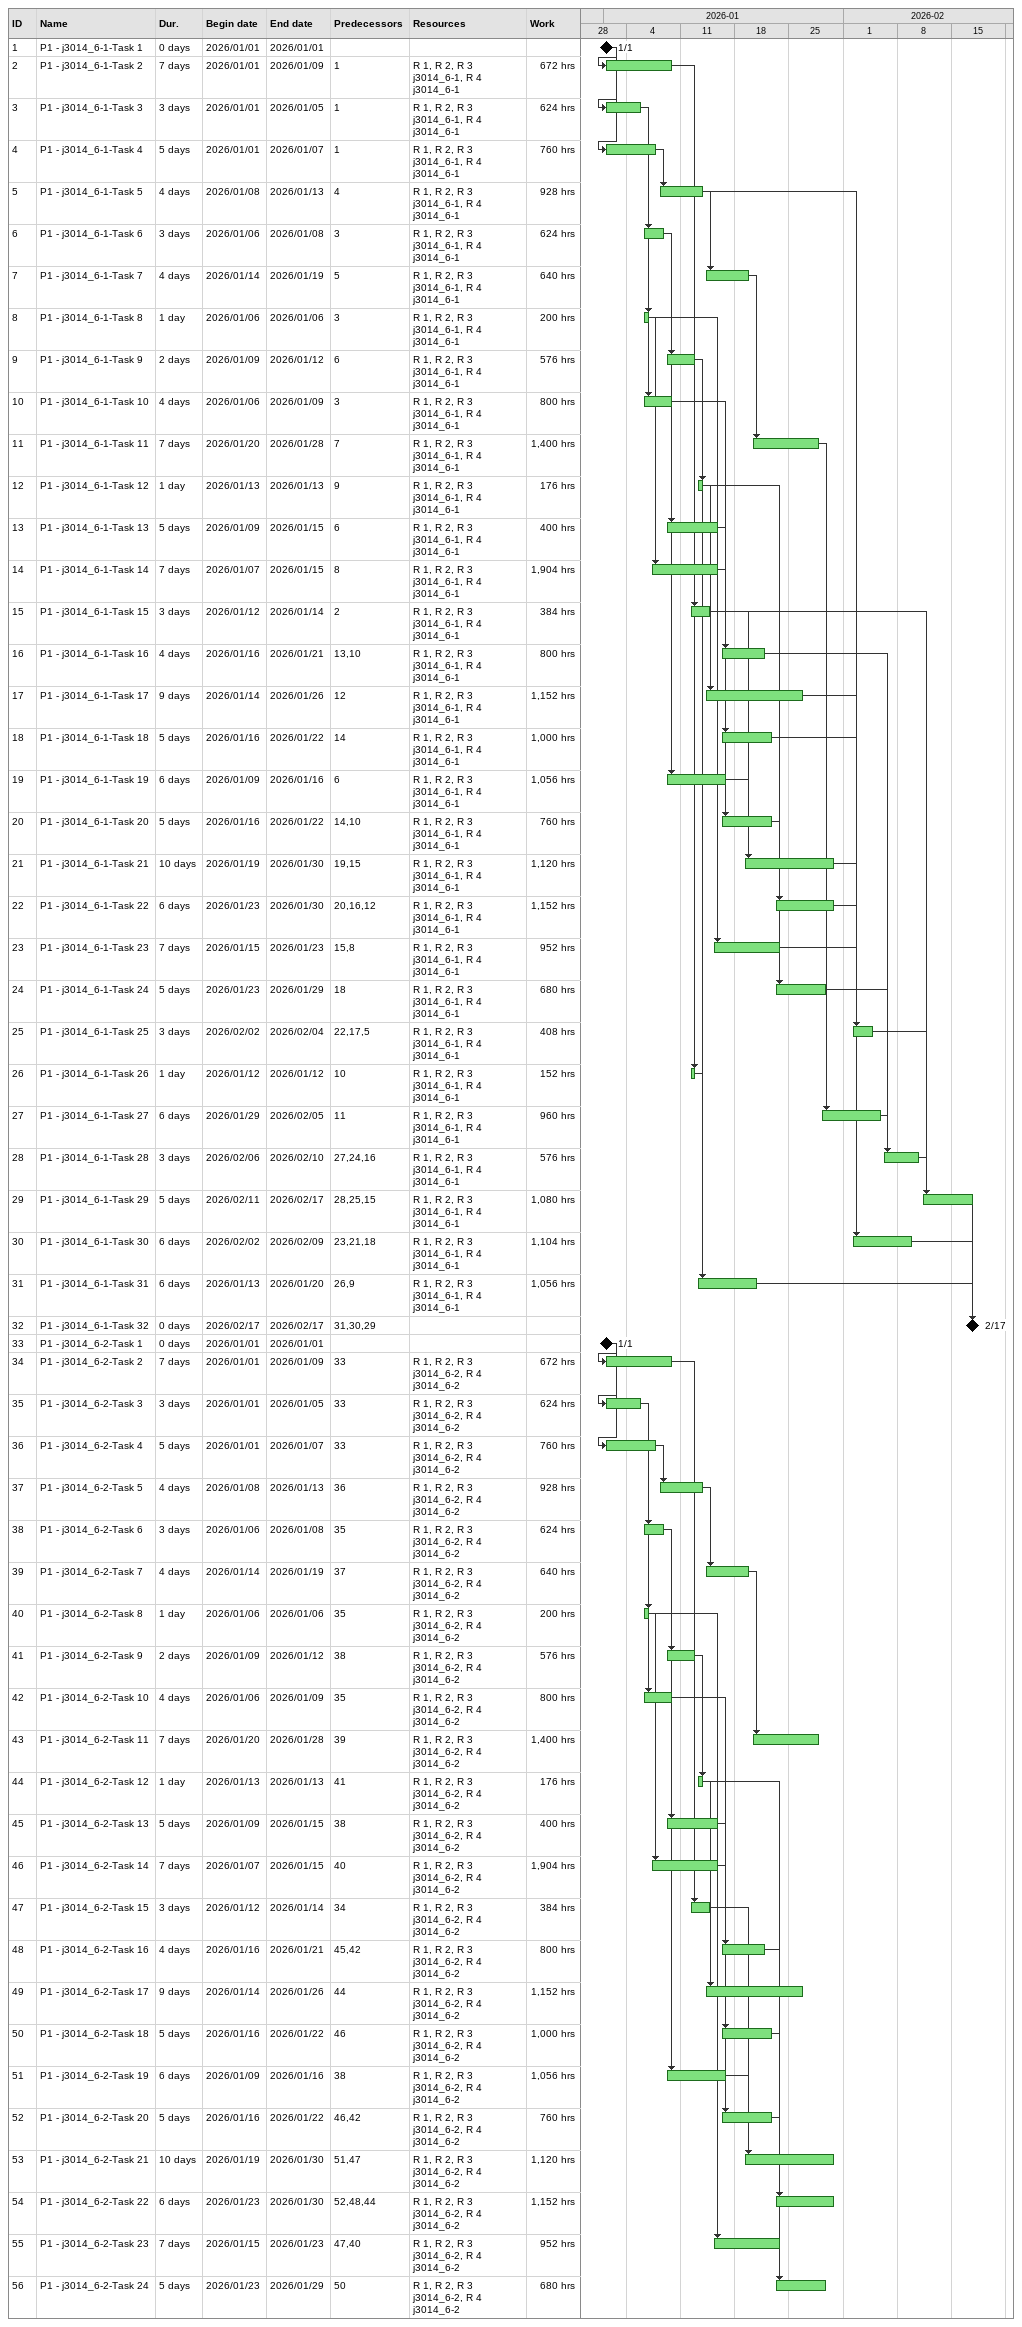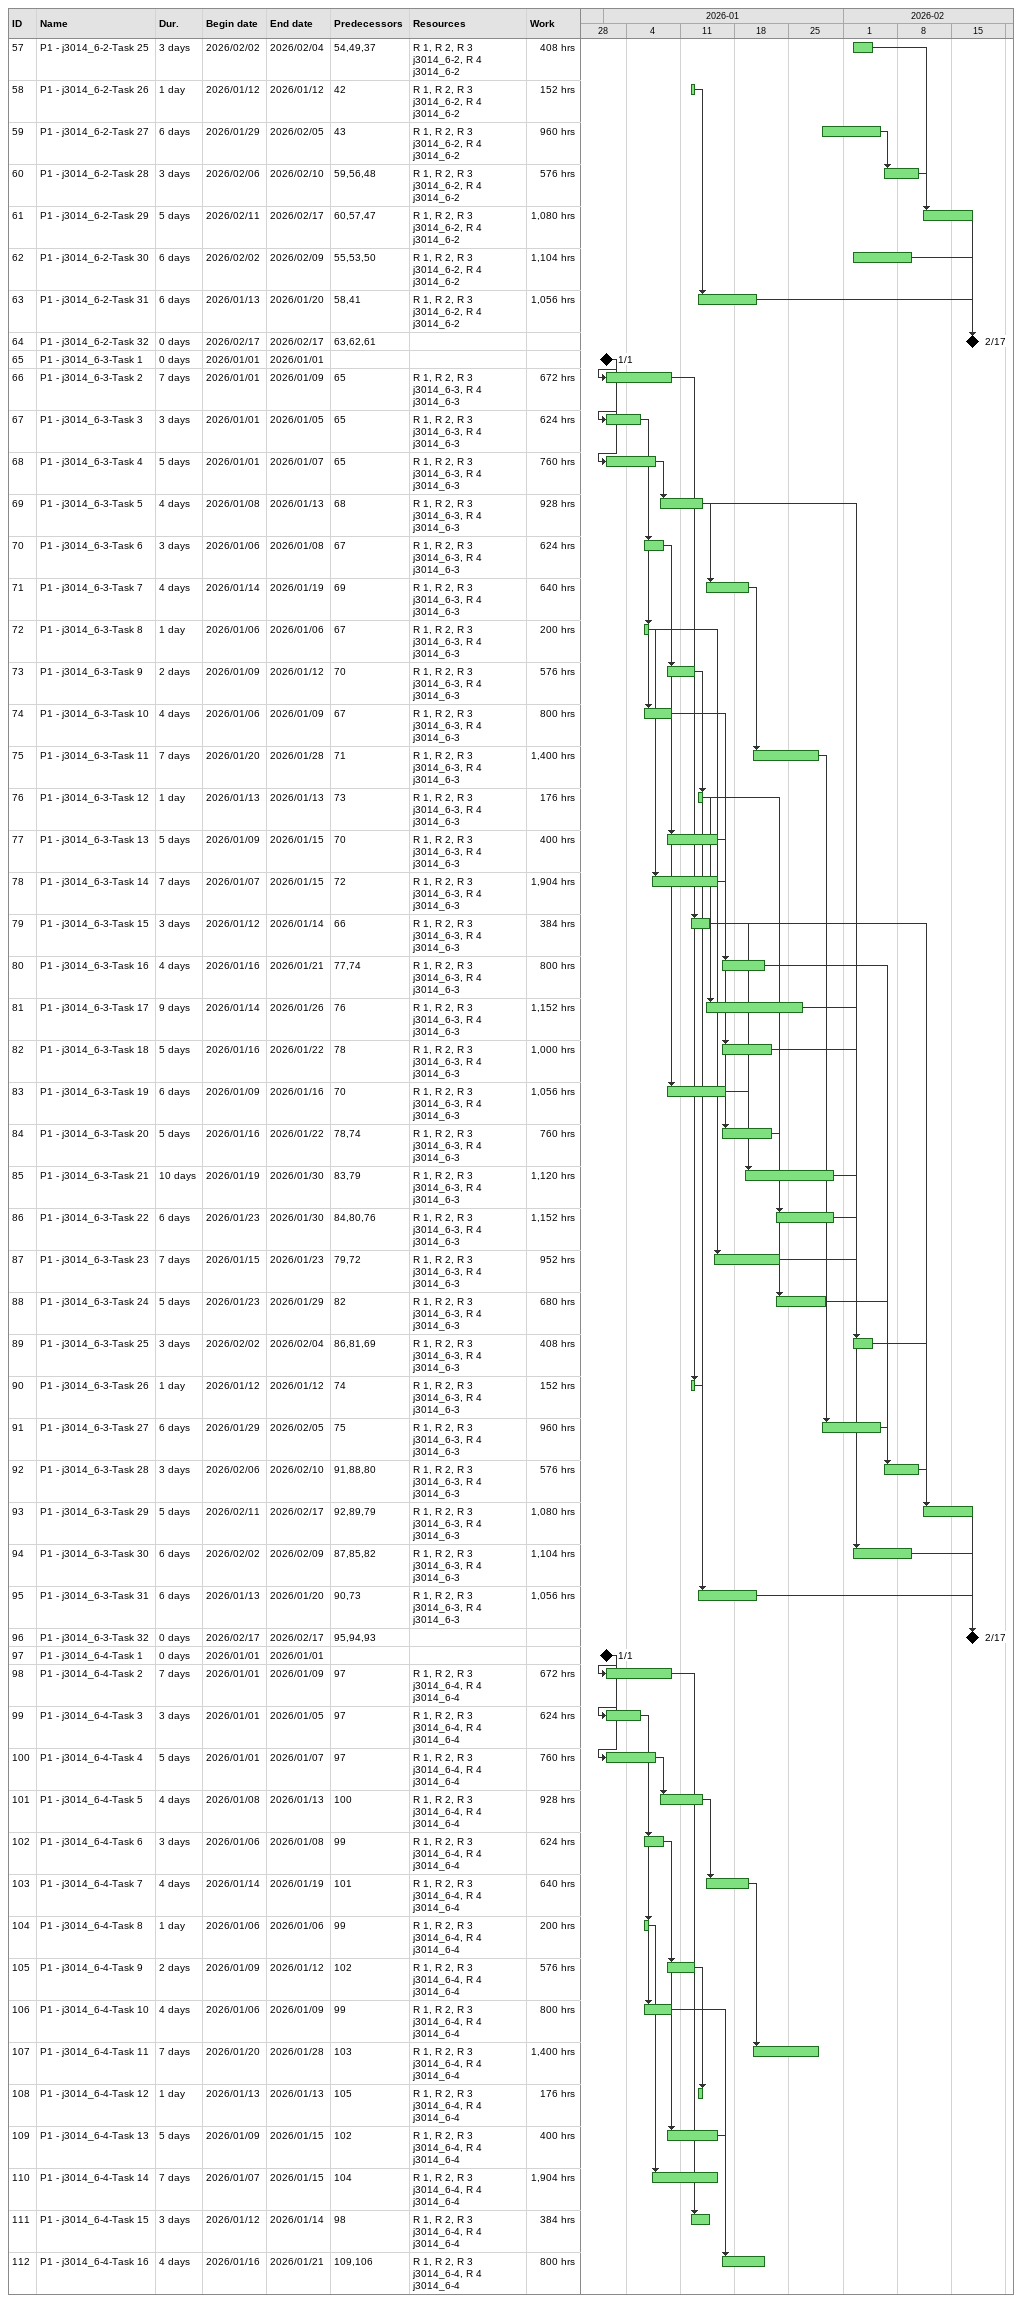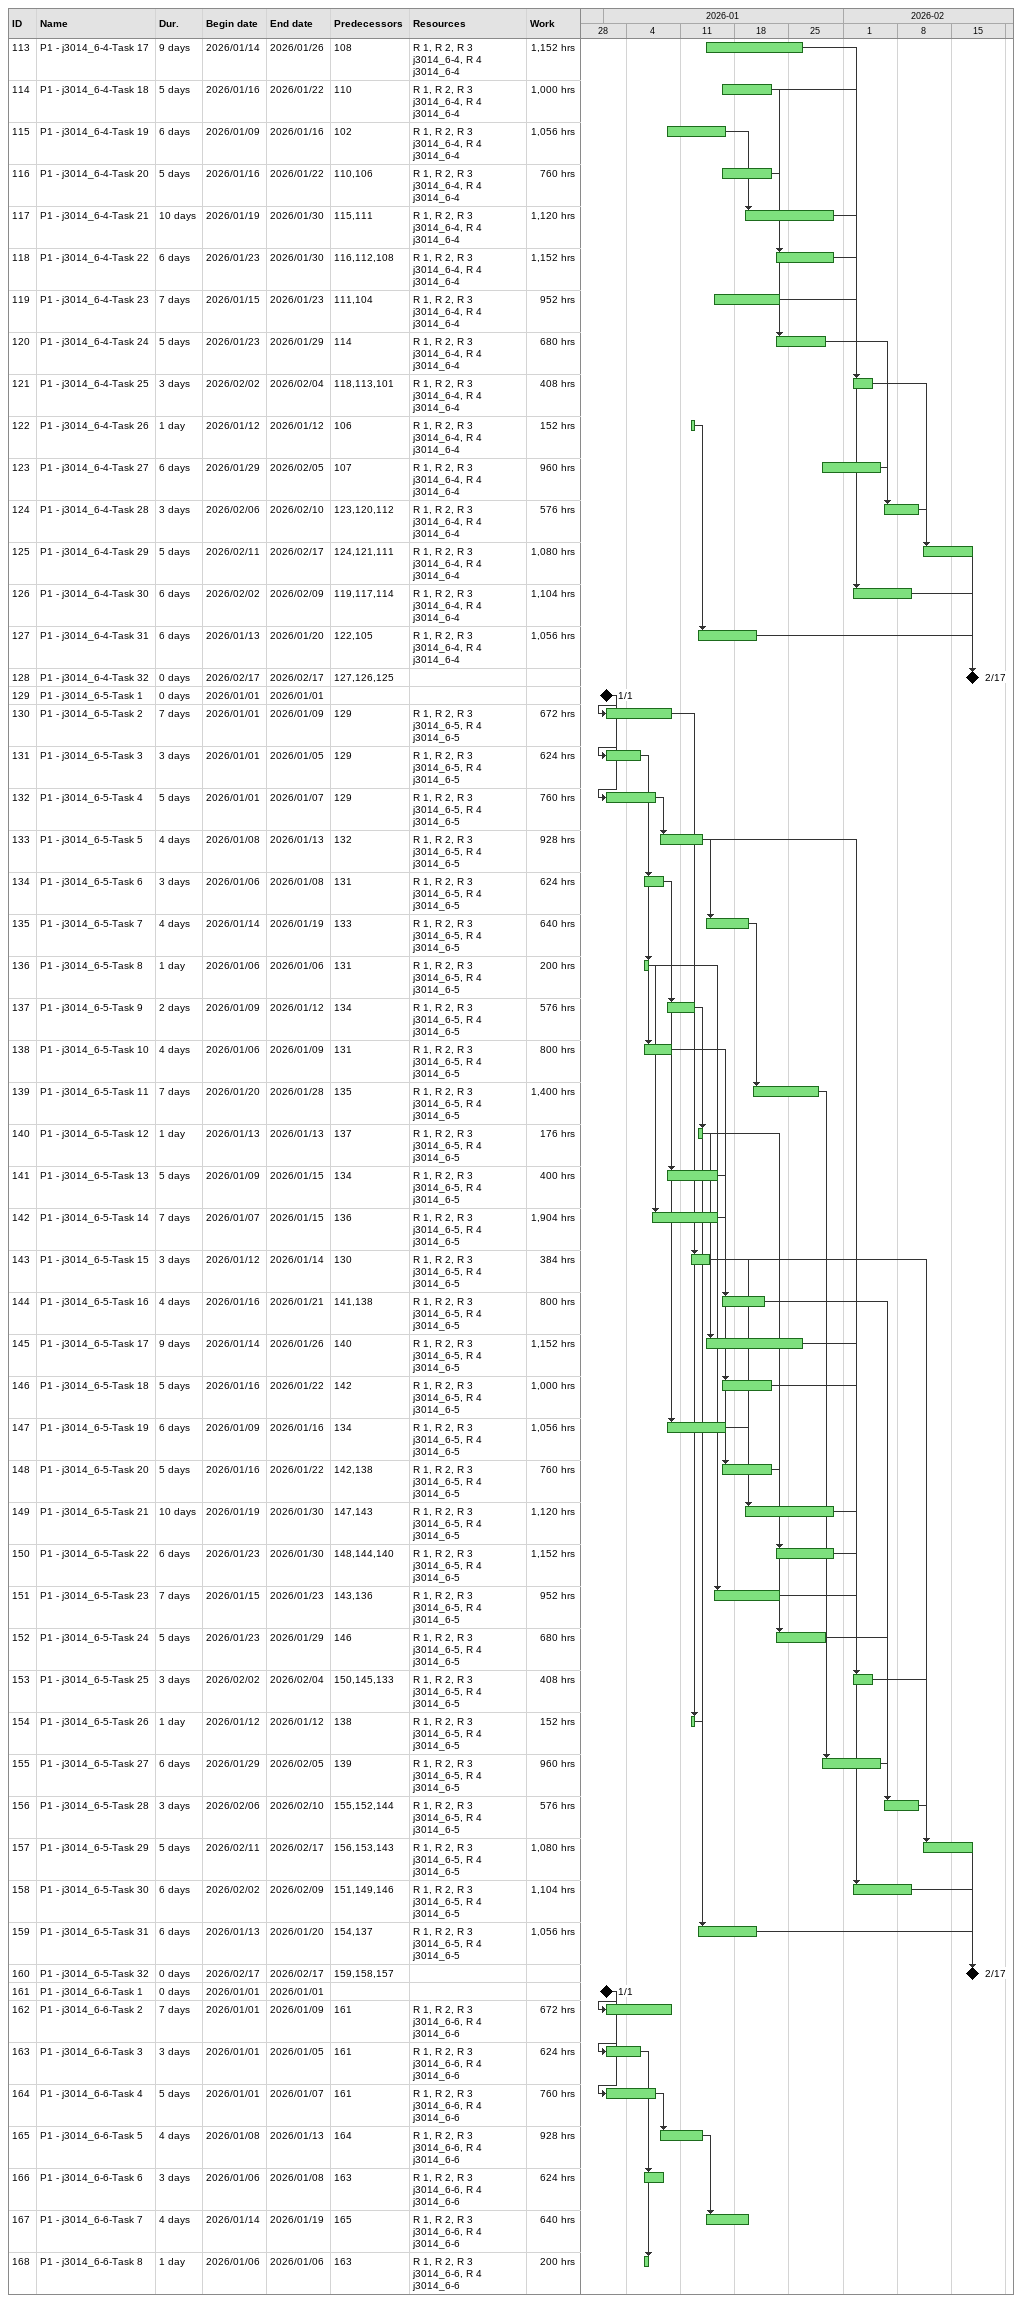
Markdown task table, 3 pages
| ID | Task | Duration | Start | Finish | Predecessors | Resources | Work (h) |
|---|---|---|---|---|---|---|---|
| 1 | P1 - j3014_6-1-Task 1 | 0d | 2026-01-01 | 2026-01-01 |  |  |  |
| 2 | P1 - j3014_6-1-Task 2 | 7d | 2026-01-01 | 2026-01-09 | 1 | R 1, R 2, R 3 j3014_6-1, R 4 j3014_6-1 | 672 |
| 3 | P1 - j3014_6-1-Task 3 | 3d | 2026-01-01 | 2026-01-05 | 1 | R 1, R 2, R 3 j3014_6-1, R 4 j3014_6-1 | 624 |
| 4 | P1 - j3014_6-1-Task 4 | 5d | 2026-01-01 | 2026-01-07 | 1 | R 1, R 2, R 3 j3014_6-1, R 4 j3014_6-1 | 760 |
| 5 | P1 - j3014_6-1-Task 5 | 4d | 2026-01-08 | 2026-01-13 | 4 | R 1, R 2, R 3 j3014_6-1, R 4 j3014_6-1 | 928 |
| 6 | P1 - j3014_6-1-Task 6 | 3d | 2026-01-06 | 2026-01-08 | 3 | R 1, R 2, R 3 j3014_6-1, R 4 j3014_6-1 | 624 |
| 7 | P1 - j3014_6-1-Task 7 | 4d | 2026-01-14 | 2026-01-19 | 5 | R 1, R 2, R 3 j3014_6-1, R 4 j3014_6-1 | 640 |
| 8 | P1 - j3014_6-1-Task 8 | 1d | 2026-01-06 | 2026-01-06 | 3 | R 1, R 2, R 3 j3014_6-1, R 4 j3014_6-1 | 200 |
| 9 | P1 - j3014_6-1-Task 9 | 2d | 2026-01-09 | 2026-01-12 | 6 | R 1, R 2, R 3 j3014_6-1, R 4 j3014_6-1 | 576 |
| 10 | P1 - j3014_6-1-Task 10 | 4d | 2026-01-06 | 2026-01-09 | 3 | R 1, R 2, R 3 j3014_6-1, R 4 j3014_6-1 | 800 |
| 11 | P1 - j3014_6-1-Task 11 | 7d | 2026-01-20 | 2026-01-28 | 7 | R 1, R 2, R 3 j3014_6-1, R 4 j3014_6-1 | 1400 |
| 12 | P1 - j3014_6-1-Task 12 | 1d | 2026-01-13 | 2026-01-13 | 9 | R 1, R 2, R 3 j3014_6-1, R 4 j3014_6-1 | 176 |
| 13 | P1 - j3014_6-1-Task 13 | 5d | 2026-01-09 | 2026-01-15 | 6 | R 1, R 2, R 3 j3014_6-1, R 4 j3014_6-1 | 400 |
| 14 | P1 - j3014_6-1-Task 14 | 7d | 2026-01-07 | 2026-01-15 | 8 | R 1, R 2, R 3 j3014_6-1, R 4 j3014_6-1 | 1904 |
| 15 | P1 - j3014_6-1-Task 15 | 3d | 2026-01-12 | 2026-01-14 | 2 | R 1, R 2, R 3 j3014_6-1, R 4 j3014_6-1 | 384 |
| 16 | P1 - j3014_6-1-Task 16 | 4d | 2026-01-16 | 2026-01-21 | 13, 10 | R 1, R 2, R 3 j3014_6-1, R 4 j3014_6-1 | 800 |
| 17 | P1 - j3014_6-1-Task 17 | 9d | 2026-01-14 | 2026-01-26 | 12 | R 1, R 2, R 3 j3014_6-1, R 4 j3014_6-1 | 1152 |
| 18 | P1 - j3014_6-1-Task 18 | 5d | 2026-01-16 | 2026-01-22 | 14 | R 1, R 2, R 3 j3014_6-1, R 4 j3014_6-1 | 1000 |
| 19 | P1 - j3014_6-1-Task 19 | 6d | 2026-01-09 | 2026-01-16 | 6 | R 1, R 2, R 3 j3014_6-1, R 4 j3014_6-1 | 1056 |
| 20 | P1 - j3014_6-1-Task 20 | 5d | 2026-01-16 | 2026-01-22 | 14, 10 | R 1, R 2, R 3 j3014_6-1, R 4 j3014_6-1 | 760 |
| 21 | P1 - j3014_6-1-Task 21 | 10d | 2026-01-19 | 2026-01-30 | 19, 15 | R 1, R 2, R 3 j3014_6-1, R 4 j3014_6-1 | 1120 |
| 22 | P1 - j3014_6-1-Task 22 | 6d | 2026-01-23 | 2026-01-30 | 20, 16, 12 | R 1, R 2, R 3 j3014_6-1, R 4 j3014_6-1 | 1152 |
| 23 | P1 - j3014_6-1-Task 23 | 7d | 2026-01-15 | 2026-01-23 | 15, 8 | R 1, R 2, R 3 j3014_6-1, R 4 j3014_6-1 | 952 |
| 24 | P1 - j3014_6-1-Task 24 | 5d | 2026-01-23 | 2026-01-29 | 18 | R 1, R 2, R 3 j3014_6-1, R 4 j3014_6-1 | 680 |
| 25 | P1 - j3014_6-1-Task 25 | 3d | 2026-02-02 | 2026-02-04 | 22, 17, 5 | R 1, R 2, R 3 j3014_6-1, R 4 j3014_6-1 | 408 |
| 26 | P1 - j3014_6-1-Task 26 | 1d | 2026-01-12 | 2026-01-12 | 10 | R 1, R 2, R 3 j3014_6-1, R 4 j3014_6-1 | 152 |
| 27 | P1 - j3014_6-1-Task 27 | 6d | 2026-01-29 | 2026-02-05 | 11 | R 1, R 2, R 3 j3014_6-1, R 4 j3014_6-1 | 960 |
| 28 | P1 - j3014_6-1-Task 28 | 3d | 2026-02-06 | 2026-02-10 | 27, 24, 16 | R 1, R 2, R 3 j3014_6-1, R 4 j3014_6-1 | 576 |
| 29 | P1 - j3014_6-1-Task 29 | 5d | 2026-02-11 | 2026-02-17 | 28, 25, 15 | R 1, R 2, R 3 j3014_6-1, R 4 j3014_6-1 | 1080 |
| 30 | P1 - j3014_6-1-Task 30 | 6d | 2026-02-02 | 2026-02-09 | 23, 21, 18 | R 1, R 2, R 3 j3014_6-1, R 4 j3014_6-1 | 1104 |
| 31 | P1 - j3014_6-1-Task 31 | 6d | 2026-01-13 | 2026-01-20 | 26, 9 | R 1, R 2, R 3 j3014_6-1, R 4 j3014_6-1 | 1056 |
| 32 | P1 - j3014_6-1-Task 32 | 0d | 2026-02-17 | 2026-02-17 | 31, 30, 29 |  |  |
| 33 | P1 - j3014_6-2-Task 1 | 0d | 2026-01-01 | 2026-01-01 |  |  |  |
| 34 | P1 - j3014_6-2-Task 2 | 7d | 2026-01-01 | 2026-01-09 | 33 | R 1, R 2, R 3 j3014_6-2, R 4 j3014_6-2 | 672 |
| 35 | P1 - j3014_6-2-Task 3 | 3d | 2026-01-01 | 2026-01-05 | 33 | R 1, R 2, R 3 j3014_6-2, R 4 j3014_6-2 | 624 |
| 36 | P1 - j3014_6-2-Task 4 | 5d | 2026-01-01 | 2026-01-07 | 33 | R 1, R 2, R 3 j3014_6-2, R 4 j3014_6-2 | 760 |
| 37 | P1 - j3014_6-2-Task 5 | 4d | 2026-01-08 | 2026-01-13 | 36 | R 1, R 2, R 3 j3014_6-2, R 4 j3014_6-2 | 928 |
| 38 | P1 - j3014_6-2-Task 6 | 3d | 2026-01-06 | 2026-01-08 | 35 | R 1, R 2, R 3 j3014_6-2, R 4 j3014_6-2 | 624 |
| 39 | P1 - j3014_6-2-Task 7 | 4d | 2026-01-14 | 2026-01-19 | 37 | R 1, R 2, R 3 j3014_6-2, R 4 j3014_6-2 | 640 |
| 40 | P1 - j3014_6-2-Task 8 | 1d | 2026-01-06 | 2026-01-06 | 35 | R 1, R 2, R 3 j3014_6-2, R 4 j3014_6-2 | 200 |
| 41 | P1 - j3014_6-2-Task 9 | 2d | 2026-01-09 | 2026-01-12 | 38 | R 1, R 2, R 3 j3014_6-2, R 4 j3014_6-2 | 576 |
| 42 | P1 - j3014_6-2-Task 10 | 4d | 2026-01-06 | 2026-01-09 | 35 | R 1, R 2, R 3 j3014_6-2, R 4 j3014_6-2 | 800 |
| 43 | P1 - j3014_6-2-Task 11 | 7d | 2026-01-20 | 2026-01-28 | 39 | R 1, R 2, R 3 j3014_6-2, R 4 j3014_6-2 | 1400 |
| 44 | P1 - j3014_6-2-Task 12 | 1d | 2026-01-13 | 2026-01-13 | 41 | R 1, R 2, R 3 j3014_6-2, R 4 j3014_6-2 | 176 |
| 45 | P1 - j3014_6-2-Task 13 | 5d | 2026-01-09 | 2026-01-15 | 38 | R 1, R 2, R 3 j3014_6-2, R 4 j3014_6-2 | 400 |
| 46 | P1 - j3014_6-2-Task 14 | 7d | 2026-01-07 | 2026-01-15 | 40 | R 1, R 2, R 3 j3014_6-2, R 4 j3014_6-2 | 1904 |
| 47 | P1 - j3014_6-2-Task 15 | 3d | 2026-01-12 | 2026-01-14 | 34 | R 1, R 2, R 3 j3014_6-2, R 4 j3014_6-2 | 384 |
| 48 | P1 - j3014_6-2-Task 16 | 4d | 2026-01-16 | 2026-01-21 | 45, 42 | R 1, R 2, R 3 j3014_6-2, R 4 j3014_6-2 | 800 |
| 49 | P1 - j3014_6-2-Task 17 | 9d | 2026-01-14 | 2026-01-26 | 44 | R 1, R 2, R 3 j3014_6-2, R 4 j3014_6-2 | 1152 |
| 50 | P1 - j3014_6-2-Task 18 | 5d | 2026-01-16 | 2026-01-22 | 46 | R 1, R 2, R 3 j3014_6-2, R 4 j3014_6-2 | 1000 |
| 51 | P1 - j3014_6-2-Task 19 | 6d | 2026-01-09 | 2026-01-16 | 38 | R 1, R 2, R 3 j3014_6-2, R 4 j3014_6-2 | 1056 |
| 52 | P1 - j3014_6-2-Task 20 | 5d | 2026-01-16 | 2026-01-22 | 46, 42 | R 1, R 2, R 3 j3014_6-2, R 4 j3014_6-2 | 760 |
| 53 | P1 - j3014_6-2-Task 21 | 10d | 2026-01-19 | 2026-01-30 | 51, 47 | R 1, R 2, R 3 j3014_6-2, R 4 j3014_6-2 | 1120 |
| 54 | P1 - j3014_6-2-Task 22 | 6d | 2026-01-23 | 2026-01-30 | 52, 48, 44 | R 1, R 2, R 3 j3014_6-2, R 4 j3014_6-2 | 1152 |
| 55 | P1 - j3014_6-2-Task 23 | 7d | 2026-01-15 | 2026-01-23 | 47, 40 | R 1, R 2, R 3 j3014_6-2, R 4 j3014_6-2 | 952 |
| 56 | P1 - j3014_6-2-Task 24 | 5d | 2026-01-23 | 2026-01-29 | 50 | R 1, R 2, R 3 j3014_6-2, R 4 j3014_6-2 | 680 |
| 57 | P1 - j3014_6-2-Task 25 | 3d | 2026-02-02 | 2026-02-04 | 54, 49, 37 | R 1, R 2, R 3 j3014_6-2, R 4 j3014_6-2 | 408 |
| 58 | P1 - j3014_6-2-Task 26 | 1d | 2026-01-12 | 2026-01-12 | 42 | R 1, R 2, R 3 j3014_6-2, R 4 j3014_6-2 | 152 |
| 59 | P1 - j3014_6-2-Task 27 | 6d | 2026-01-29 | 2026-02-05 | 43 | R 1, R 2, R 3 j3014_6-2, R 4 j3014_6-2 | 960 |
| 60 | P1 - j3014_6-2-Task 28 | 3d | 2026-02-06 | 2026-02-10 | 59, 56, 48 | R 1, R 2, R 3 j3014_6-2, R 4 j3014_6-2 | 576 |
| 61 | P1 - j3014_6-2-Task 29 | 5d | 2026-02-11 | 2026-02-17 | 60, 57, 47 | R 1, R 2, R 3 j3014_6-2, R 4 j3014_6-2 | 1080 |
| 62 | P1 - j3014_6-2-Task 30 | 6d | 2026-02-02 | 2026-02-09 | 55, 53, 50 | R 1, R 2, R 3 j3014_6-2, R 4 j3014_6-2 | 1104 |
| 63 | P1 - j3014_6-2-Task 31 | 6d | 2026-01-13 | 2026-01-20 | 58, 41 | R 1, R 2, R 3 j3014_6-2, R 4 j3014_6-2 | 1056 |
| 64 | P1 - j3014_6-2-Task 32 | 0d | 2026-02-17 | 2026-02-17 | 63, 62, 61 |  |  |
| 65 | P1 - j3014_6-3-Task 1 | 0d | 2026-01-01 | 2026-01-01 |  |  |  |
| 66 | P1 - j3014_6-3-Task 2 | 7d | 2026-01-01 | 2026-01-09 | 65 | R 1, R 2, R 3 j3014_6-3, R 4 j3014_6-3 | 672 |
| 67 | P1 - j3014_6-3-Task 3 | 3d | 2026-01-01 | 2026-01-05 | 65 | R 1, R 2, R 3 j3014_6-3, R 4 j3014_6-3 | 624 |
| 68 | P1 - j3014_6-3-Task 4 | 5d | 2026-01-01 | 2026-01-07 | 65 | R 1, R 2, R 3 j3014_6-3, R 4 j3014_6-3 | 760 |
| 69 | P1 - j3014_6-3-Task 5 | 4d | 2026-01-08 | 2026-01-13 | 68 | R 1, R 2, R 3 j3014_6-3, R 4 j3014_6-3 | 928 |
| 70 | P1 - j3014_6-3-Task 6 | 3d | 2026-01-06 | 2026-01-08 | 67 | R 1, R 2, R 3 j3014_6-3, R 4 j3014_6-3 | 624 |
| 71 | P1 - j3014_6-3-Task 7 | 4d | 2026-01-14 | 2026-01-19 | 69 | R 1, R 2, R 3 j3014_6-3, R 4 j3014_6-3 | 640 |
| 72 | P1 - j3014_6-3-Task 8 | 1d | 2026-01-06 | 2026-01-06 | 67 | R 1, R 2, R 3 j3014_6-3, R 4 j3014_6-3 | 200 |
| 73 | P1 - j3014_6-3-Task 9 | 2d | 2026-01-09 | 2026-01-12 | 70 | R 1, R 2, R 3 j3014_6-3, R 4 j3014_6-3 | 576 |
| 74 | P1 - j3014_6-3-Task 10 | 4d | 2026-01-06 | 2026-01-09 | 67 | R 1, R 2, R 3 j3014_6-3, R 4 j3014_6-3 | 800 |
| 75 | P1 - j3014_6-3-Task 11 | 7d | 2026-01-20 | 2026-01-28 | 71 | R 1, R 2, R 3 j3014_6-3, R 4 j3014_6-3 | 1400 |
| 76 | P1 - j3014_6-3-Task 12 | 1d | 2026-01-13 | 2026-01-13 | 73 | R 1, R 2, R 3 j3014_6-3, R 4 j3014_6-3 | 176 |
| 77 | P1 - j3014_6-3-Task 13 | 5d | 2026-01-09 | 2026-01-15 | 70 | R 1, R 2, R 3 j3014_6-3, R 4 j3014_6-3 | 400 |
| 78 | P1 - j3014_6-3-Task 14 | 7d | 2026-01-07 | 2026-01-15 | 72 | R 1, R 2, R 3 j3014_6-3, R 4 j3014_6-3 | 1904 |
| 79 | P1 - j3014_6-3-Task 15 | 3d | 2026-01-12 | 2026-01-14 | 66 | R 1, R 2, R 3 j3014_6-3, R 4 j3014_6-3 | 384 |
| 80 | P1 - j3014_6-3-Task 16 | 4d | 2026-01-16 | 2026-01-21 | 77, 74 | R 1, R 2, R 3 j3014_6-3, R 4 j3014_6-3 | 800 |
| 81 | P1 - j3014_6-3-Task 17 | 9d | 2026-01-14 | 2026-01-26 | 76 | R 1, R 2, R 3 j3014_6-3, R 4 j3014_6-3 | 1152 |
| 82 | P1 - j3014_6-3-Task 18 | 5d | 2026-01-16 | 2026-01-22 | 78 | R 1, R 2, R 3 j3014_6-3, R 4 j3014_6-3 | 1000 |
| 83 | P1 - j3014_6-3-Task 19 | 6d | 2026-01-09 | 2026-01-16 | 70 | R 1, R 2, R 3 j3014_6-3, R 4 j3014_6-3 | 1056 |
| 84 | P1 - j3014_6-3-Task 20 | 5d | 2026-01-16 | 2026-01-22 | 78, 74 | R 1, R 2, R 3 j3014_6-3, R 4 j3014_6-3 | 760 |
| 85 | P1 - j3014_6-3-Task 21 | 10d | 2026-01-19 | 2026-01-30 | 83, 79 | R 1, R 2, R 3 j3014_6-3, R 4 j3014_6-3 | 1120 |
| 86 | P1 - j3014_6-3-Task 22 | 6d | 2026-01-23 | 2026-01-30 | 84, 80, 76 | R 1, R 2, R 3 j3014_6-3, R 4 j3014_6-3 | 1152 |
| 87 | P1 - j3014_6-3-Task 23 | 7d | 2026-01-15 | 2026-01-23 | 79, 72 | R 1, R 2, R 3 j3014_6-3, R 4 j3014_6-3 | 952 |
| 88 | P1 - j3014_6-3-Task 24 | 5d | 2026-01-23 | 2026-01-29 | 82 | R 1, R 2, R 3 j3014_6-3, R 4 j3014_6-3 | 680 |
| 89 | P1 - j3014_6-3-Task 25 | 3d | 2026-02-02 | 2026-02-04 | 86, 81, 69 | R 1, R 2, R 3 j3014_6-3, R 4 j3014_6-3 | 408 |
| 90 | P1 - j3014_6-3-Task 26 | 1d | 2026-01-12 | 2026-01-12 | 74 | R 1, R 2, R 3 j3014_6-3, R 4 j3014_6-3 | 152 |
| 91 | P1 - j3014_6-3-Task 27 | 6d | 2026-01-29 | 2026-02-05 | 75 | R 1, R 2, R 3 j3014_6-3, R 4 j3014_6-3 | 960 |
| 92 | P1 - j3014_6-3-Task 28 | 3d | 2026-02-06 | 2026-02-10 | 91, 88, 80 | R 1, R 2, R 3 j3014_6-3, R 4 j3014_6-3 | 576 |
| 93 | P1 - j3014_6-3-Task 29 | 5d | 2026-02-11 | 2026-02-17 | 92, 89, 79 | R 1, R 2, R 3 j3014_6-3, R 4 j3014_6-3 | 1080 |
| 94 | P1 - j3014_6-3-Task 30 | 6d | 2026-02-02 | 2026-02-09 | 87, 85, 82 | R 1, R 2, R 3 j3014_6-3, R 4 j3014_6-3 | 1104 |
| 95 | P1 - j3014_6-3-Task 31 | 6d | 2026-01-13 | 2026-01-20 | 90, 73 | R 1, R 2, R 3 j3014_6-3, R 4 j3014_6-3 | 1056 |
| 96 | P1 - j3014_6-3-Task 32 | 0d | 2026-02-17 | 2026-02-17 | 95, 94, 93 |  |  |
| 97 | P1 - j3014_6-4-Task 1 | 0d | 2026-01-01 | 2026-01-01 |  |  |  |
| 98 | P1 - j3014_6-4-Task 2 | 7d | 2026-01-01 | 2026-01-09 | 97 | R 1, R 2, R 3 j3014_6-4, R 4 j3014_6-4 | 672 |
| 99 | P1 - j3014_6-4-Task 3 | 3d | 2026-01-01 | 2026-01-05 | 97 | R 1, R 2, R 3 j3014_6-4, R 4 j3014_6-4 | 624 |
| 100 | P1 - j3014_6-4-Task 4 | 5d | 2026-01-01 | 2026-01-07 | 97 | R 1, R 2, R 3 j3014_6-4, R 4 j3014_6-4 | 760 |
| 101 | P1 - j3014_6-4-Task 5 | 4d | 2026-01-08 | 2026-01-13 | 100 | R 1, R 2, R 3 j3014_6-4, R 4 j3014_6-4 | 928 |
| 102 | P1 - j3014_6-4-Task 6 | 3d | 2026-01-06 | 2026-01-08 | 99 | R 1, R 2, R 3 j3014_6-4, R 4 j3014_6-4 | 624 |
| 103 | P1 - j3014_6-4-Task 7 | 4d | 2026-01-14 | 2026-01-19 | 101 | R 1, R 2, R 3 j3014_6-4, R 4 j3014_6-4 | 640 |
| 104 | P1 - j3014_6-4-Task 8 | 1d | 2026-01-06 | 2026-01-06 | 99 | R 1, R 2, R 3 j3014_6-4, R 4 j3014_6-4 | 200 |
| 105 | P1 - j3014_6-4-Task 9 | 2d | 2026-01-09 | 2026-01-12 | 102 | R 1, R 2, R 3 j3014_6-4, R 4 j3014_6-4 | 576 |
| 106 | P1 - j3014_6-4-Task 10 | 4d | 2026-01-06 | 2026-01-09 | 99 | R 1, R 2, R 3 j3014_6-4, R 4 j3014_6-4 | 800 |
| 107 | P1 - j3014_6-4-Task 11 | 7d | 2026-01-20 | 2026-01-28 | 103 | R 1, R 2, R 3 j3014_6-4, R 4 j3014_6-4 | 1400 |
| 108 | P1 - j3014_6-4-Task 12 | 1d | 2026-01-13 | 2026-01-13 | 105 | R 1, R 2, R 3 j3014_6-4, R 4 j3014_6-4 | 176 |
| 109 | P1 - j3014_6-4-Task 13 | 5d | 2026-01-09 | 2026-01-15 | 102 | R 1, R 2, R 3 j3014_6-4, R 4 j3014_6-4 | 400 |
| 110 | P1 - j3014_6-4-Task 14 | 7d | 2026-01-07 | 2026-01-15 | 104 | R 1, R 2, R 3 j3014_6-4, R 4 j3014_6-4 | 1904 |
| 111 | P1 - j3014_6-4-Task 15 | 3d | 2026-01-12 | 2026-01-14 | 98 | R 1, R 2, R 3 j3014_6-4, R 4 j3014_6-4 | 384 |
| 112 | P1 - j3014_6-4-Task 16 | 4d | 2026-01-16 | 2026-01-21 | 109, 106 | R 1, R 2, R 3 j3014_6-4, R 4 j3014_6-4 | 800 |
| 113 | P1 - j3014_6-4-Task 17 | 9d | 2026-01-14 | 2026-01-26 | 108 | R 1, R 2, R 3 j3014_6-4, R 4 j3014_6-4 | 1152 |
| 114 | P1 - j3014_6-4-Task 18 | 5d | 2026-01-16 | 2026-01-22 | 110 | R 1, R 2, R 3 j3014_6-4, R 4 j3014_6-4 | 1000 |
| 115 | P1 - j3014_6-4-Task 19 | 6d | 2026-01-09 | 2026-01-16 | 102 | R 1, R 2, R 3 j3014_6-4, R 4 j3014_6-4 | 1056 |
| 116 | P1 - j3014_6-4-Task 20 | 5d | 2026-01-16 | 2026-01-22 | 110, 106 | R 1, R 2, R 3 j3014_6-4, R 4 j3014_6-4 | 760 |
| 117 | P1 - j3014_6-4-Task 21 | 10d | 2026-01-19 | 2026-01-30 | 115, 111 | R 1, R 2, R 3 j3014_6-4, R 4 j3014_6-4 | 1120 |
| 118 | P1 - j3014_6-4-Task 22 | 6d | 2026-01-23 | 2026-01-30 | 116, 112, 108 | R 1, R 2, R 3 j3014_6-4, R 4 j3014_6-4 | 1152 |
| 119 | P1 - j3014_6-4-Task 23 | 7d | 2026-01-15 | 2026-01-23 | 111, 104 | R 1, R 2, R 3 j3014_6-4, R 4 j3014_6-4 | 952 |
| 120 | P1 - j3014_6-4-Task 24 | 5d | 2026-01-23 | 2026-01-29 | 114 | R 1, R 2, R 3 j3014_6-4, R 4 j3014_6-4 | 680 |
| 121 | P1 - j3014_6-4-Task 25 | 3d | 2026-02-02 | 2026-02-04 | 118, 113, 101 | R 1, R 2, R 3 j3014_6-4, R 4 j3014_6-4 | 408 |
| 122 | P1 - j3014_6-4-Task 26 | 1d | 2026-01-12 | 2026-01-12 | 106 | R 1, R 2, R 3 j3014_6-4, R 4 j3014_6-4 | 152 |
| 123 | P1 - j3014_6-4-Task 27 | 6d | 2026-01-29 | 2026-02-05 | 107 | R 1, R 2, R 3 j3014_6-4, R 4 j3014_6-4 | 960 |
| 124 | P1 - j3014_6-4-Task 28 | 3d | 2026-02-06 | 2026-02-10 | 123, 120, 112 | R 1, R 2, R 3 j3014_6-4, R 4 j3014_6-4 | 576 |
| 125 | P1 - j3014_6-4-Task 29 | 5d | 2026-02-11 | 2026-02-17 | 124, 121, 111 | R 1, R 2, R 3 j3014_6-4, R 4 j3014_6-4 | 1080 |
| 126 | P1 - j3014_6-4-Task 30 | 6d | 2026-02-02 | 2026-02-09 | 119, 117, 114 | R 1, R 2, R 3 j3014_6-4, R 4 j3014_6-4 | 1104 |
| 127 | P1 - j3014_6-4-Task 31 | 6d | 2026-01-13 | 2026-01-20 | 122, 105 | R 1, R 2, R 3 j3014_6-4, R 4 j3014_6-4 | 1056 |
| 128 | P1 - j3014_6-4-Task 32 | 0d | 2026-02-17 | 2026-02-17 | 127, 126, 125 |  |  |
| 129 | P1 - j3014_6-5-Task 1 | 0d | 2026-01-01 | 2026-01-01 |  |  |  |
| 130 | P1 - j3014_6-5-Task 2 | 7d | 2026-01-01 | 2026-01-09 | 129 | R 1, R 2, R 3 j3014_6-5, R 4 j3014_6-5 | 672 |
| 131 | P1 - j3014_6-5-Task 3 | 3d | 2026-01-01 | 2026-01-05 | 129 | R 1, R 2, R 3 j3014_6-5, R 4 j3014_6-5 | 624 |
| 132 | P1 - j3014_6-5-Task 4 | 5d | 2026-01-01 | 2026-01-07 | 129 | R 1, R 2, R 3 j3014_6-5, R 4 j3014_6-5 | 760 |
| 133 | P1 - j3014_6-5-Task 5 | 4d | 2026-01-08 | 2026-01-13 | 132 | R 1, R 2, R 3 j3014_6-5, R 4 j3014_6-5 | 928 |
| 134 | P1 - j3014_6-5-Task 6 | 3d | 2026-01-06 | 2026-01-08 | 131 | R 1, R 2, R 3 j3014_6-5, R 4 j3014_6-5 | 624 |
| 135 | P1 - j3014_6-5-Task 7 | 4d | 2026-01-14 | 2026-01-19 | 133 | R 1, R 2, R 3 j3014_6-5, R 4 j3014_6-5 | 640 |
| 136 | P1 - j3014_6-5-Task 8 | 1d | 2026-01-06 | 2026-01-06 | 131 | R 1, R 2, R 3 j3014_6-5, R 4 j3014_6-5 | 200 |
| 137 | P1 - j3014_6-5-Task 9 | 2d | 2026-01-09 | 2026-01-12 | 134 | R 1, R 2, R 3 j3014_6-5, R 4 j3014_6-5 | 576 |
| 138 | P1 - j3014_6-5-Task 10 | 4d | 2026-01-06 | 2026-01-09 | 131 | R 1, R 2, R 3 j3014_6-5, R 4 j3014_6-5 | 800 |
| 139 | P1 - j3014_6-5-Task 11 | 7d | 2026-01-20 | 2026-01-28 | 135 | R 1, R 2, R 3 j3014_6-5, R 4 j3014_6-5 | 1400 |
| 140 | P1 - j3014_6-5-Task 12 | 1d | 2026-01-13 | 2026-01-13 | 137 | R 1, R 2, R 3 j3014_6-5, R 4 j3014_6-5 | 176 |
| 141 | P1 - j3014_6-5-Task 13 | 5d | 2026-01-09 | 2026-01-15 | 134 | R 1, R 2, R 3 j3014_6-5, R 4 j3014_6-5 | 400 |
| 142 | P1 - j3014_6-5-Task 14 | 7d | 2026-01-07 | 2026-01-15 | 136 | R 1, R 2, R 3 j3014_6-5, R 4 j3014_6-5 | 1904 |
| 143 | P1 - j3014_6-5-Task 15 | 3d | 2026-01-12 | 2026-01-14 | 130 | R 1, R 2, R 3 j3014_6-5, R 4 j3014_6-5 | 384 |
| 144 | P1 - j3014_6-5-Task 16 | 4d | 2026-01-16 | 2026-01-21 | 141, 138 | R 1, R 2, R 3 j3014_6-5, R 4 j3014_6-5 | 800 |
| 145 | P1 - j3014_6-5-Task 17 | 9d | 2026-01-14 | 2026-01-26 | 140 | R 1, R 2, R 3 j3014_6-5, R 4 j3014_6-5 | 1152 |
| 146 | P1 - j3014_6-5-Task 18 | 5d | 2026-01-16 | 2026-01-22 | 142 | R 1, R 2, R 3 j3014_6-5, R 4 j3014_6-5 | 1000 |
| 147 | P1 - j3014_6-5-Task 19 | 6d | 2026-01-09 | 2026-01-16 | 134 | R 1, R 2, R 3 j3014_6-5, R 4 j3014_6-5 | 1056 |
| 148 | P1 - j3014_6-5-Task 20 | 5d | 2026-01-16 | 2026-01-22 | 142, 138 | R 1, R 2, R 3 j3014_6-5, R 4 j3014_6-5 | 760 |
| 149 | P1 - j3014_6-5-Task 21 | 10d | 2026-01-19 | 2026-01-30 | 147, 143 | R 1, R 2, R 3 j3014_6-5, R 4 j3014_6-5 | 1120 |
| 150 | P1 - j3014_6-5-Task 22 | 6d | 2026-01-23 | 2026-01-30 | 148, 144, 140 | R 1, R 2, R 3 j3014_6-5, R 4 j3014_6-5 | 1152 |
| 151 | P1 - j3014_6-5-Task 23 | 7d | 2026-01-15 | 2026-01-23 | 143, 136 | R 1, R 2, R 3 j3014_6-5, R 4 j3014_6-5 | 952 |
| 152 | P1 - j3014_6-5-Task 24 | 5d | 2026-01-23 | 2026-01-29 | 146 | R 1, R 2, R 3 j3014_6-5, R 4 j3014_6-5 | 680 |
| 153 | P1 - j3014_6-5-Task 25 | 3d | 2026-02-02 | 2026-02-04 | 150, 145, 133 | R 1, R 2, R 3 j3014_6-5, R 4 j3014_6-5 | 408 |
| 154 | P1 - j3014_6-5-Task 26 | 1d | 2026-01-12 | 2026-01-12 | 138 | R 1, R 2, R 3 j3014_6-5, R 4 j3014_6-5 | 152 |
| 155 | P1 - j3014_6-5-Task 27 | 6d | 2026-01-29 | 2026-02-05 | 139 | R 1, R 2, R 3 j3014_6-5, R 4 j3014_6-5 | 960 |
| 156 | P1 - j3014_6-5-Task 28 | 3d | 2026-02-06 | 2026-02-10 | 155, 152, 144 | R 1, R 2, R 3 j3014_6-5, R 4 j3014_6-5 | 576 |
| 157 | P1 - j3014_6-5-Task 29 | 5d | 2026-02-11 | 2026-02-17 | 156, 153, 143 | R 1, R 2, R 3 j3014_6-5, R 4 j3014_6-5 | 1080 |
| 158 | P1 - j3014_6-5-Task 30 | 6d | 2026-02-02 | 2026-02-09 | 151, 149, 146 | R 1, R 2, R 3 j3014_6-5, R 4 j3014_6-5 | 1104 |
| 159 | P1 - j3014_6-5-Task 31 | 6d | 2026-01-13 | 2026-01-20 | 154, 137 | R 1, R 2, R 3 j3014_6-5, R 4 j3014_6-5 | 1056 |
| 160 | P1 - j3014_6-5-Task 32 | 0d | 2026-02-17 | 2026-02-17 | 159, 158, 157 |  |  |
| 161 | P1 - j3014_6-6-Task 1 | 0d | 2026-01-01 | 2026-01-01 |  |  |  |
| 162 | P1 - j3014_6-6-Task 2 | 7d | 2026-01-01 | 2026-01-09 | 161 | R 1, R 2, R 3 j3014_6-6, R 4 j3014_6-6 | 672 |
| 163 | P1 - j3014_6-6-Task 3 | 3d | 2026-01-01 | 2026-01-05 | 161 | R 1, R 2, R 3 j3014_6-6, R 4 j3014_6-6 | 624 |
| 164 | P1 - j3014_6-6-Task 4 | 5d | 2026-01-01 | 2026-01-07 | 161 | R 1, R 2, R 3 j3014_6-6, R 4 j3014_6-6 | 760 |
| 165 | P1 - j3014_6-6-Task 5 | 4d | 2026-01-08 | 2026-01-13 | 164 | R 1, R 2, R 3 j3014_6-6, R 4 j3014_6-6 | 928 |
| 166 | P1 - j3014_6-6-Task 6 | 3d | 2026-01-06 | 2026-01-08 | 163 | R 1, R 2, R 3 j3014_6-6, R 4 j3014_6-6 | 624 |
| 167 | P1 - j3014_6-6-Task 7 | 4d | 2026-01-14 | 2026-01-19 | 165 | R 1, R 2, R 3 j3014_6-6, R 4 j3014_6-6 | 640 |
| 168 | P1 - j3014_6-6-Task 8 | 1d | 2026-01-06 | 2026-01-06 | 163 | R 1, R 2, R 3 j3014_6-6, R 4 j3014_6-6 | 200 |
